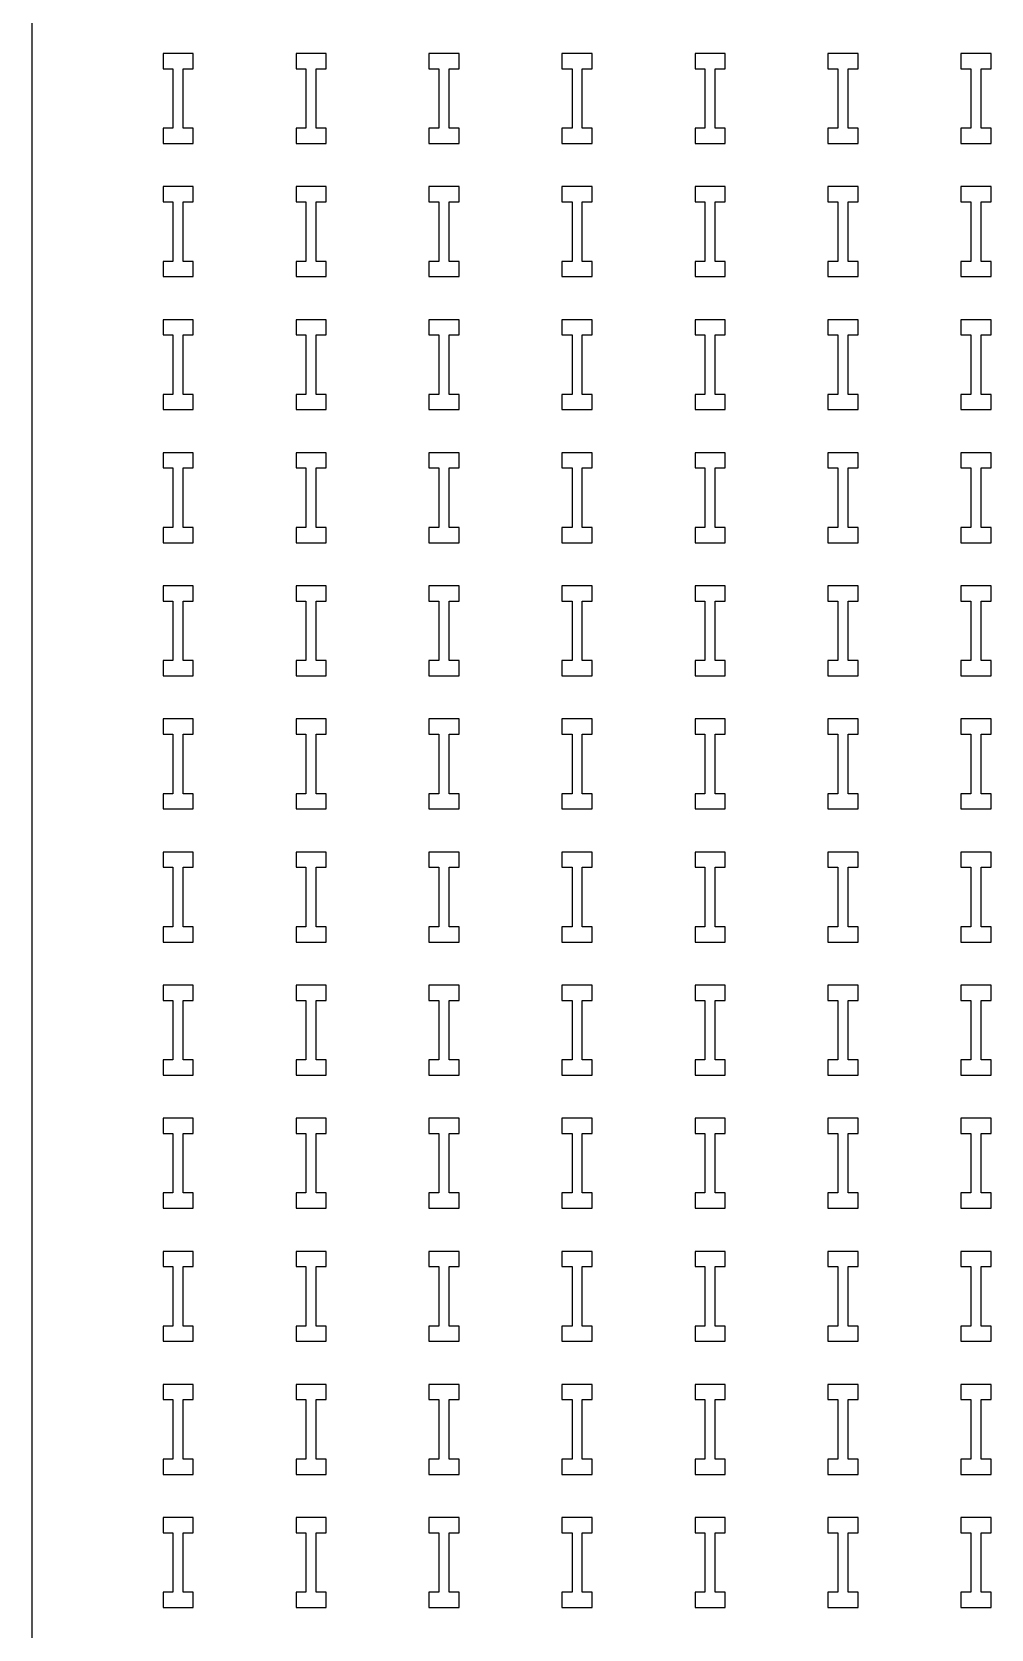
# Model space of a CAD drawing. Header units: inches. Extents: x 0 to 94.5, y 0 to 82.7.
# Drawn here: x 0 to 6.02, y 10.35 to 20.36 of the extents above; entities that cross this region are included whole.
import ezdxf

# ---------------------------------------------------------------- set-up
doc = ezdxf.new("R2010")
doc.units = ezdxf.units.IN
doc.layers.add('red', color=1, linetype='CONTINUOUS')

msp = doc.modelspace()

# ---------------------------------------------------------------- linework, layer by layer
for p, q in [((1.012, 20.228), (0.823, 20.228)), ((0.823, 20.228), (0.823, 20.133)), ((1.012, 20.133), (1.012, 20.228)), ((1.847, 20.228), (1.658, 20.228)), ((1.658, 20.228), (1.658, 20.133)), ((1.847, 20.133), (1.847, 20.228)), ((2.681, 20.228), (2.492, 20.228)), ((2.492, 20.228), (2.492, 20.133)), ((2.681, 20.133), (2.681, 20.228)), ((3.516, 20.228), (3.327, 20.228)), ((3.327, 20.228), (3.327, 20.133)), ((3.516, 20.133), (3.516, 20.228)), ((4.351, 20.228), (4.162, 20.228)), ((4.162, 20.228), (4.162, 20.133)), ((4.351, 20.133), (4.351, 20.228)), ((5.185, 20.228), (4.996, 20.228)), ((4.996, 20.228), (4.996, 20.133)), ((5.185, 20.133), (5.185, 20.228)), ((6.02, 20.228), (5.831, 20.228)), ((5.831, 20.228), (5.831, 20.133)), ((6.02, 20.133), (6.02, 20.228)), ((0.823, 20.133), (0.885, 20.133)), ((0.885, 20.133), (0.885, 19.76)), ((0.949, 20.133), (1.012, 20.133)), ((0.949, 19.76), (0.949, 20.133)), ((1.658, 20.133), (1.72, 20.133)), ((1.72, 20.133), (1.72, 19.76)), ((1.784, 20.133), (1.847, 20.133)), ((1.784, 19.76), (1.784, 20.133)), ((2.492, 20.133), (2.555, 20.133)), ((2.555, 20.133), (2.555, 19.76)), ((2.619, 20.133), (2.681, 20.133)), ((2.619, 19.76), (2.619, 20.133)), ((3.327, 20.133), (3.39, 20.133)), ((3.39, 20.133), (3.39, 19.76)), ((3.454, 20.133), (3.516, 20.133)), ((3.454, 19.76), (3.454, 20.133)), ((4.162, 20.133), (4.224, 20.133)), ((4.224, 20.133), (4.224, 19.76)), ((4.288, 20.133), (4.351, 20.133)), ((4.288, 19.76), (4.288, 20.133)), ((4.996, 20.133), (5.059, 20.133)), ((5.059, 20.133), (5.059, 19.76)), ((5.123, 20.133), (5.185, 20.133)), ((5.123, 19.76), (5.123, 20.133)), ((5.831, 20.133), (5.894, 20.133)), ((5.894, 20.133), (5.894, 19.76)), ((5.958, 20.133), (6.02, 20.133)), ((5.958, 19.76), (5.958, 20.133)), ((0.885, 19.76), (0.823, 19.76)), ((0.823, 19.76), (0.823, 19.664)), ((1.012, 19.76), (0.949, 19.76)), ((1.012, 19.664), (1.012, 19.76)), ((1.72, 19.76), (1.658, 19.76)), ((1.658, 19.76), (1.658, 19.664)), ((1.847, 19.76), (1.784, 19.76)), ((1.847, 19.664), (1.847, 19.76)), ((2.555, 19.76), (2.492, 19.76)), ((2.492, 19.76), (2.492, 19.664)), ((2.681, 19.76), (2.619, 19.76)), ((2.681, 19.664), (2.681, 19.76)), ((3.39, 19.76), (3.327, 19.76)), ((3.327, 19.76), (3.327, 19.664)), ((3.516, 19.76), (3.454, 19.76)), ((3.516, 19.664), (3.516, 19.76)), ((4.224, 19.76), (4.162, 19.76)), ((4.162, 19.76), (4.162, 19.664)), ((4.351, 19.76), (4.288, 19.76)), ((4.351, 19.664), (4.351, 19.76)), ((5.059, 19.76), (4.996, 19.76)), ((4.996, 19.76), (4.996, 19.664)), ((5.185, 19.76), (5.123, 19.76)), ((5.185, 19.664), (5.185, 19.76)), ((5.894, 19.76), (5.831, 19.76)), ((5.831, 19.76), (5.831, 19.664)), ((6.02, 19.76), (5.958, 19.76)), ((6.02, 19.664), (6.02, 19.76)), ((0.823, 19.664), (1.012, 19.664)), ((1.658, 19.664), (1.847, 19.664)), ((2.492, 19.664), (2.681, 19.664)), ((3.327, 19.664), (3.516, 19.664)), ((4.162, 19.664), (4.351, 19.664)), ((4.996, 19.664), (5.185, 19.664)), ((5.831, 19.664), (6.02, 19.664)), ((1.012, 19.394), (0.823, 19.394)), ((0.823, 19.394), (0.823, 19.298)), ((1.012, 19.298), (1.012, 19.394)), ((1.847, 19.394), (1.658, 19.394)), ((1.658, 19.394), (1.658, 19.298)), ((1.847, 19.298), (1.847, 19.394)), ((2.681, 19.394), (2.492, 19.394)), ((2.492, 19.394), (2.492, 19.298)), ((2.681, 19.298), (2.681, 19.394)), ((3.516, 19.394), (3.327, 19.394)), ((3.327, 19.394), (3.327, 19.298)), ((3.516, 19.298), (3.516, 19.394)), ((4.351, 19.394), (4.162, 19.394)), ((4.162, 19.394), (4.162, 19.298)), ((4.351, 19.298), (4.351, 19.394)), ((5.185, 19.394), (4.996, 19.394)), ((4.996, 19.394), (4.996, 19.298)), ((5.185, 19.298), (5.185, 19.394)), ((6.02, 19.394), (5.831, 19.394)), ((5.831, 19.394), (5.831, 19.298)), ((6.02, 19.298), (6.02, 19.394)), ((0.823, 19.298), (0.885, 19.298)), ((0.885, 19.298), (0.885, 18.925)), ((0.949, 19.298), (1.012, 19.298)), ((0.949, 18.925), (0.949, 19.298)), ((1.658, 19.298), (1.72, 19.298)), ((1.72, 19.298), (1.72, 18.925)), ((1.784, 19.298), (1.847, 19.298)), ((1.784, 18.925), (1.784, 19.298)), ((2.492, 19.298), (2.555, 19.298)), ((2.555, 19.298), (2.555, 18.925)), ((2.619, 19.298), (2.681, 19.298)), ((2.619, 18.925), (2.619, 19.298)), ((3.327, 19.298), (3.39, 19.298)), ((3.39, 19.298), (3.39, 18.925)), ((3.454, 19.298), (3.516, 19.298)), ((3.454, 18.925), (3.454, 19.298)), ((4.162, 19.298), (4.224, 19.298)), ((4.224, 19.298), (4.224, 18.925)), ((4.288, 19.298), (4.351, 19.298)), ((4.288, 18.925), (4.288, 19.298)), ((4.996, 19.298), (5.059, 19.298)), ((5.059, 19.298), (5.059, 18.925)), ((5.123, 19.298), (5.185, 19.298)), ((5.123, 18.925), (5.123, 19.298)), ((5.831, 19.298), (5.894, 19.298)), ((5.894, 19.298), (5.894, 18.925)), ((5.958, 19.298), (6.02, 19.298)), ((5.958, 18.925), (5.958, 19.298)), ((0.885, 18.925), (0.823, 18.925)), ((0.823, 18.925), (0.823, 18.83)), ((1.012, 18.925), (0.949, 18.925)), ((1.012, 18.83), (1.012, 18.925)), ((1.72, 18.925), (1.658, 18.925)), ((1.658, 18.925), (1.658, 18.83)), ((1.847, 18.925), (1.784, 18.925)), ((1.847, 18.83), (1.847, 18.925)), ((2.555, 18.925), (2.492, 18.925)), ((2.492, 18.925), (2.492, 18.83)), ((2.681, 18.925), (2.619, 18.925)), ((2.681, 18.83), (2.681, 18.925)), ((3.39, 18.925), (3.327, 18.925)), ((3.327, 18.925), (3.327, 18.83)), ((3.516, 18.925), (3.454, 18.925)), ((3.516, 18.83), (3.516, 18.925)), ((4.224, 18.925), (4.162, 18.925)), ((4.162, 18.925), (4.162, 18.83)), ((4.351, 18.925), (4.288, 18.925)), ((4.351, 18.83), (4.351, 18.925)), ((5.059, 18.925), (4.996, 18.925)), ((4.996, 18.925), (4.996, 18.83)), ((5.185, 18.925), (5.123, 18.925)), ((5.185, 18.83), (5.185, 18.925)), ((5.894, 18.925), (5.831, 18.925)), ((5.831, 18.925), (5.831, 18.83)), ((6.02, 18.925), (5.958, 18.925)), ((6.02, 18.83), (6.02, 18.925)), ((0.823, 18.83), (1.012, 18.83)), ((1.658, 18.83), (1.847, 18.83)), ((2.492, 18.83), (2.681, 18.83)), ((3.327, 18.83), (3.516, 18.83)), ((4.162, 18.83), (4.351, 18.83)), ((4.996, 18.83), (5.185, 18.83)), ((5.831, 18.83), (6.02, 18.83)), ((1.012, 18.559), (0.823, 18.559)), ((0.823, 18.559), (0.823, 18.464)), ((1.012, 18.464), (1.012, 18.559)), ((1.847, 18.559), (1.658, 18.559)), ((1.658, 18.559), (1.658, 18.464)), ((1.847, 18.464), (1.847, 18.559)), ((2.681, 18.559), (2.492, 18.559)), ((2.492, 18.559), (2.492, 18.464)), ((2.681, 18.464), (2.681, 18.559)), ((3.516, 18.559), (3.327, 18.559)), ((3.327, 18.559), (3.327, 18.464)), ((3.516, 18.464), (3.516, 18.559)), ((4.351, 18.559), (4.162, 18.559)), ((4.162, 18.559), (4.162, 18.464)), ((4.351, 18.464), (4.351, 18.559)), ((5.185, 18.559), (4.996, 18.559)), ((4.996, 18.559), (4.996, 18.464)), ((5.185, 18.464), (5.185, 18.559)), ((6.02, 18.559), (5.831, 18.559)), ((5.831, 18.559), (5.831, 18.464)), ((6.02, 18.464), (6.02, 18.559)), ((0.823, 18.464), (0.885, 18.464)), ((0.885, 18.464), (0.885, 18.09)), ((0.949, 18.464), (1.012, 18.464)), ((0.949, 18.09), (0.949, 18.464)), ((1.658, 18.464), (1.72, 18.464)), ((1.72, 18.464), (1.72, 18.09)), ((1.784, 18.464), (1.847, 18.464)), ((1.784, 18.09), (1.784, 18.464)), ((2.492, 18.464), (2.555, 18.464)), ((2.555, 18.464), (2.555, 18.09)), ((2.619, 18.464), (2.681, 18.464)), ((2.619, 18.09), (2.619, 18.464)), ((3.327, 18.464), (3.39, 18.464)), ((3.39, 18.464), (3.39, 18.09)), ((3.454, 18.464), (3.516, 18.464)), ((3.454, 18.09), (3.454, 18.464)), ((4.162, 18.464), (4.224, 18.464)), ((4.224, 18.464), (4.224, 18.09)), ((4.288, 18.464), (4.351, 18.464)), ((4.288, 18.09), (4.288, 18.464)), ((4.996, 18.464), (5.059, 18.464)), ((5.059, 18.464), (5.059, 18.09)), ((5.123, 18.464), (5.185, 18.464)), ((5.123, 18.09), (5.123, 18.464)), ((5.831, 18.464), (5.894, 18.464)), ((5.894, 18.464), (5.894, 18.09)), ((5.958, 18.464), (6.02, 18.464)), ((5.958, 18.09), (5.958, 18.464)), ((0.885, 18.09), (0.823, 18.09)), ((0.823, 18.09), (0.823, 17.995)), ((1.012, 18.09), (0.949, 18.09)), ((1.012, 17.995), (1.012, 18.09)), ((1.72, 18.09), (1.658, 18.09)), ((1.658, 18.09), (1.658, 17.995)), ((1.847, 18.09), (1.784, 18.09)), ((1.847, 17.995), (1.847, 18.09)), ((2.555, 18.09), (2.492, 18.09)), ((2.492, 18.09), (2.492, 17.995)), ((2.681, 18.09), (2.619, 18.09)), ((2.681, 17.995), (2.681, 18.09)), ((3.39, 18.09), (3.327, 18.09)), ((3.327, 18.09), (3.327, 17.995)), ((3.516, 18.09), (3.454, 18.09)), ((3.516, 17.995), (3.516, 18.09)), ((4.224, 18.09), (4.162, 18.09)), ((4.162, 18.09), (4.162, 17.995)), ((4.351, 18.09), (4.288, 18.09)), ((4.351, 17.995), (4.351, 18.09)), ((5.059, 18.09), (4.996, 18.09)), ((4.996, 18.09), (4.996, 17.995)), ((5.185, 18.09), (5.123, 18.09)), ((5.185, 17.995), (5.185, 18.09)), ((5.894, 18.09), (5.831, 18.09)), ((5.831, 18.09), (5.831, 17.995)), ((6.02, 18.09), (5.958, 18.09)), ((6.02, 17.995), (6.02, 18.09)), ((0.823, 17.995), (1.012, 17.995)), ((1.658, 17.995), (1.847, 17.995)), ((2.492, 17.995), (2.681, 17.995)), ((3.327, 17.995), (3.516, 17.995)), ((4.162, 17.995), (4.351, 17.995)), ((4.996, 17.995), (5.185, 17.995)), ((5.831, 17.995), (6.02, 17.995)), ((1.012, 17.724), (0.823, 17.724)), ((0.823, 17.724), (0.823, 17.629)), ((1.012, 17.629), (1.012, 17.724)), ((1.847, 17.724), (1.658, 17.724)), ((1.658, 17.724), (1.658, 17.629)), ((1.847, 17.629), (1.847, 17.724)), ((2.681, 17.724), (2.492, 17.724)), ((2.492, 17.724), (2.492, 17.629)), ((2.681, 17.629), (2.681, 17.724)), ((3.516, 17.724), (3.327, 17.724)), ((3.327, 17.724), (3.327, 17.629)), ((3.516, 17.629), (3.516, 17.724)), ((4.351, 17.724), (4.162, 17.724)), ((4.162, 17.724), (4.162, 17.629)), ((4.351, 17.629), (4.351, 17.724)), ((5.185, 17.724), (4.996, 17.724)), ((4.996, 17.724), (4.996, 17.629)), ((5.185, 17.629), (5.185, 17.724)), ((6.02, 17.724), (5.831, 17.724)), ((5.831, 17.724), (5.831, 17.629)), ((6.02, 17.629), (6.02, 17.724)), ((0.823, 17.629), (0.885, 17.629)), ((0.885, 17.629), (0.885, 17.255)), ((0.949, 17.629), (1.012, 17.629)), ((0.949, 17.255), (0.949, 17.629)), ((1.658, 17.629), (1.72, 17.629)), ((1.72, 17.629), (1.72, 17.255)), ((1.784, 17.629), (1.847, 17.629)), ((1.784, 17.255), (1.784, 17.629)), ((2.492, 17.629), (2.555, 17.629)), ((2.555, 17.629), (2.555, 17.255)), ((2.619, 17.629), (2.681, 17.629)), ((2.619, 17.255), (2.619, 17.629)), ((3.327, 17.629), (3.39, 17.629)), ((3.39, 17.629), (3.39, 17.255)), ((3.454, 17.629), (3.516, 17.629)), ((3.454, 17.255), (3.454, 17.629)), ((4.162, 17.629), (4.224, 17.629)), ((4.224, 17.629), (4.224, 17.255)), ((4.288, 17.629), (4.351, 17.629)), ((4.288, 17.255), (4.288, 17.629)), ((4.996, 17.629), (5.059, 17.629)), ((5.059, 17.629), (5.059, 17.255)), ((5.123, 17.629), (5.185, 17.629)), ((5.123, 17.255), (5.123, 17.629)), ((5.831, 17.629), (5.894, 17.629)), ((5.894, 17.629), (5.894, 17.255)), ((5.958, 17.629), (6.02, 17.629)), ((5.958, 17.255), (5.958, 17.629)), ((0.885, 17.255), (0.823, 17.255)), ((0.823, 17.255), (0.823, 17.16)), ((1.012, 17.255), (0.949, 17.255)), ((1.012, 17.16), (1.012, 17.255)), ((1.72, 17.255), (1.658, 17.255)), ((1.658, 17.255), (1.658, 17.16)), ((1.847, 17.255), (1.784, 17.255)), ((1.847, 17.16), (1.847, 17.255)), ((2.555, 17.255), (2.492, 17.255)), ((2.492, 17.255), (2.492, 17.16)), ((2.681, 17.255), (2.619, 17.255)), ((2.681, 17.16), (2.681, 17.255)), ((3.39, 17.255), (3.327, 17.255)), ((3.327, 17.255), (3.327, 17.16)), ((3.516, 17.255), (3.454, 17.255)), ((3.516, 17.16), (3.516, 17.255)), ((4.224, 17.255), (4.162, 17.255)), ((4.162, 17.255), (4.162, 17.16)), ((4.351, 17.255), (4.288, 17.255)), ((4.351, 17.16), (4.351, 17.255)), ((5.059, 17.255), (4.996, 17.255)), ((4.996, 17.255), (4.996, 17.16)), ((5.185, 17.255), (5.123, 17.255)), ((5.185, 17.16), (5.185, 17.255)), ((5.894, 17.255), (5.831, 17.255)), ((5.831, 17.255), (5.831, 17.16)), ((6.02, 17.255), (5.958, 17.255)), ((6.02, 17.16), (6.02, 17.255)), ((0.823, 17.16), (1.012, 17.16)), ((1.658, 17.16), (1.847, 17.16)), ((2.492, 17.16), (2.681, 17.16)), ((3.327, 17.16), (3.516, 17.16)), ((4.162, 17.16), (4.351, 17.16)), ((4.996, 17.16), (5.185, 17.16)), ((5.831, 17.16), (6.02, 17.16)), ((1.012, 16.89), (0.823, 16.89)), ((0.823, 16.89), (0.823, 16.794)), ((1.012, 16.794), (1.012, 16.89)), ((1.847, 16.89), (1.658, 16.89)), ((1.658, 16.89), (1.658, 16.794)), ((1.847, 16.794), (1.847, 16.89)), ((2.681, 16.89), (2.492, 16.89)), ((2.492, 16.89), (2.492, 16.794)), ((2.681, 16.794), (2.681, 16.89)), ((3.516, 16.89), (3.327, 16.89)), ((3.327, 16.89), (3.327, 16.794)), ((3.516, 16.794), (3.516, 16.89)), ((4.351, 16.89), (4.162, 16.89)), ((4.162, 16.89), (4.162, 16.794)), ((4.351, 16.794), (4.351, 16.89)), ((5.185, 16.89), (4.996, 16.89)), ((4.996, 16.89), (4.996, 16.794)), ((5.185, 16.794), (5.185, 16.89)), ((6.02, 16.89), (5.831, 16.89)), ((5.831, 16.89), (5.831, 16.794)), ((6.02, 16.794), (6.02, 16.89)), ((0.823, 16.794), (0.885, 16.794)), ((0.885, 16.794), (0.885, 16.421)), ((0.949, 16.794), (1.012, 16.794)), ((0.949, 16.421), (0.949, 16.794)), ((1.658, 16.794), (1.72, 16.794)), ((1.72, 16.794), (1.72, 16.421)), ((1.784, 16.794), (1.847, 16.794)), ((1.784, 16.421), (1.784, 16.794)), ((2.492, 16.794), (2.555, 16.794)), ((2.555, 16.794), (2.555, 16.421)), ((2.619, 16.794), (2.681, 16.794)), ((2.619, 16.421), (2.619, 16.794)), ((3.327, 16.794), (3.39, 16.794)), ((3.39, 16.794), (3.39, 16.421)), ((3.454, 16.794), (3.516, 16.794)), ((3.454, 16.421), (3.454, 16.794)), ((4.162, 16.794), (4.224, 16.794)), ((4.224, 16.794), (4.224, 16.421)), ((4.288, 16.794), (4.351, 16.794)), ((4.288, 16.421), (4.288, 16.794)), ((4.996, 16.794), (5.059, 16.794)), ((5.059, 16.794), (5.059, 16.421)), ((5.123, 16.794), (5.185, 16.794)), ((5.123, 16.421), (5.123, 16.794)), ((5.831, 16.794), (5.894, 16.794)), ((5.894, 16.794), (5.894, 16.421)), ((5.958, 16.794), (6.02, 16.794)), ((5.958, 16.421), (5.958, 16.794)), ((0.885, 16.421), (0.823, 16.421)), ((0.823, 16.421), (0.823, 16.326)), ((1.012, 16.421), (0.949, 16.421)), ((1.012, 16.326), (1.012, 16.421)), ((1.72, 16.421), (1.658, 16.421)), ((1.658, 16.421), (1.658, 16.326)), ((1.847, 16.421), (1.784, 16.421)), ((1.847, 16.326), (1.847, 16.421)), ((2.555, 16.421), (2.492, 16.421)), ((2.492, 16.421), (2.492, 16.326)), ((2.681, 16.421), (2.619, 16.421)), ((2.681, 16.326), (2.681, 16.421)), ((3.39, 16.421), (3.327, 16.421)), ((3.327, 16.421), (3.327, 16.326)), ((3.516, 16.421), (3.454, 16.421)), ((3.516, 16.326), (3.516, 16.421)), ((4.224, 16.421), (4.162, 16.421)), ((4.162, 16.421), (4.162, 16.326)), ((4.351, 16.421), (4.288, 16.421)), ((4.351, 16.326), (4.351, 16.421)), ((5.059, 16.421), (4.996, 16.421)), ((4.996, 16.421), (4.996, 16.326)), ((5.185, 16.421), (5.123, 16.421)), ((5.185, 16.326), (5.185, 16.421)), ((5.894, 16.421), (5.831, 16.421)), ((5.831, 16.421), (5.831, 16.326)), ((6.02, 16.421), (5.958, 16.421)), ((6.02, 16.326), (6.02, 16.421)), ((0.823, 16.326), (1.012, 16.326)), ((1.658, 16.326), (1.847, 16.326)), ((2.492, 16.326), (2.681, 16.326)), ((3.327, 16.326), (3.516, 16.326)), ((4.162, 16.326), (4.351, 16.326)), ((4.996, 16.326), (5.185, 16.326)), ((5.831, 16.326), (6.02, 16.326)), ((1.012, 16.055), (0.823, 16.055)), ((0.823, 16.055), (0.823, 15.96)), ((1.012, 15.96), (1.012, 16.055)), ((1.847, 16.055), (1.658, 16.055)), ((1.658, 16.055), (1.658, 15.96)), ((1.847, 15.96), (1.847, 16.055)), ((2.681, 16.055), (2.492, 16.055)), ((2.492, 16.055), (2.492, 15.96)), ((2.681, 15.96), (2.681, 16.055)), ((3.516, 16.055), (3.327, 16.055)), ((3.327, 16.055), (3.327, 15.96)), ((3.516, 15.96), (3.516, 16.055)), ((4.351, 16.055), (4.162, 16.055)), ((4.162, 16.055), (4.162, 15.96)), ((4.351, 15.96), (4.351, 16.055)), ((5.185, 16.055), (4.996, 16.055)), ((4.996, 16.055), (4.996, 15.96)), ((5.185, 15.96), (5.185, 16.055)), ((6.02, 16.055), (5.831, 16.055)), ((5.831, 16.055), (5.831, 15.96)), ((6.02, 15.96), (6.02, 16.055)), ((0.823, 15.96), (0.885, 15.96)), ((0.885, 15.96), (0.885, 15.586)), ((0.949, 15.96), (1.012, 15.96)), ((0.949, 15.586), (0.949, 15.96)), ((1.658, 15.96), (1.72, 15.96)), ((1.72, 15.96), (1.72, 15.586)), ((1.784, 15.96), (1.847, 15.96)), ((1.784, 15.586), (1.784, 15.96)), ((2.492, 15.96), (2.555, 15.96)), ((2.555, 15.96), (2.555, 15.586)), ((2.619, 15.96), (2.681, 15.96)), ((2.619, 15.586), (2.619, 15.96)), ((3.327, 15.96), (3.39, 15.96)), ((3.39, 15.96), (3.39, 15.586)), ((3.454, 15.96), (3.516, 15.96)), ((3.454, 15.586), (3.454, 15.96)), ((4.162, 15.96), (4.224, 15.96)), ((4.224, 15.96), (4.224, 15.586)), ((4.288, 15.96), (4.351, 15.96)), ((4.288, 15.586), (4.288, 15.96)), ((4.996, 15.96), (5.059, 15.96)), ((5.059, 15.96), (5.059, 15.586)), ((5.123, 15.96), (5.185, 15.96)), ((5.123, 15.586), (5.123, 15.96)), ((5.831, 15.96), (5.894, 15.96)), ((5.894, 15.96), (5.894, 15.586)), ((5.958, 15.96), (6.02, 15.96)), ((5.958, 15.586), (5.958, 15.96)), ((0.885, 15.586), (0.823, 15.586)), ((0.823, 15.586), (0.823, 15.491)), ((1.012, 15.586), (0.949, 15.586)), ((1.012, 15.491), (1.012, 15.586)), ((1.72, 15.586), (1.658, 15.586)), ((1.658, 15.586), (1.658, 15.491)), ((1.847, 15.586), (1.784, 15.586)), ((1.847, 15.491), (1.847, 15.586)), ((2.555, 15.586), (2.492, 15.586)), ((2.492, 15.586), (2.492, 15.491)), ((2.681, 15.586), (2.619, 15.586)), ((2.681, 15.491), (2.681, 15.586)), ((3.39, 15.586), (3.327, 15.586)), ((3.327, 15.586), (3.327, 15.491)), ((3.516, 15.586), (3.454, 15.586)), ((3.516, 15.491), (3.516, 15.586)), ((4.224, 15.586), (4.162, 15.586)), ((4.162, 15.586), (4.162, 15.491)), ((4.351, 15.586), (4.288, 15.586)), ((4.351, 15.491), (4.351, 15.586)), ((5.059, 15.586), (4.996, 15.586)), ((4.996, 15.586), (4.996, 15.491)), ((5.185, 15.586), (5.123, 15.586)), ((5.185, 15.491), (5.185, 15.586)), ((5.894, 15.586), (5.831, 15.586)), ((5.831, 15.586), (5.831, 15.491)), ((6.02, 15.586), (5.958, 15.586)), ((6.02, 15.491), (6.02, 15.586)), ((0.823, 15.491), (1.012, 15.491)), ((1.658, 15.491), (1.847, 15.491)), ((2.492, 15.491), (2.681, 15.491)), ((3.327, 15.491), (3.516, 15.491)), ((4.162, 15.491), (4.351, 15.491)), ((4.996, 15.491), (5.185, 15.491)), ((5.831, 15.491), (6.02, 15.491)), ((1.012, 15.22), (0.823, 15.22)), ((0.823, 15.22), (0.823, 15.125)), ((1.012, 15.125), (1.012, 15.22)), ((1.847, 15.22), (1.658, 15.22)), ((1.658, 15.22), (1.658, 15.125)), ((1.847, 15.125), (1.847, 15.22)), ((2.681, 15.22), (2.492, 15.22)), ((2.492, 15.22), (2.492, 15.125)), ((2.681, 15.125), (2.681, 15.22)), ((3.516, 15.22), (3.327, 15.22)), ((3.327, 15.22), (3.327, 15.125)), ((3.516, 15.125), (3.516, 15.22)), ((4.351, 15.22), (4.162, 15.22)), ((4.162, 15.22), (4.162, 15.125)), ((4.351, 15.125), (4.351, 15.22)), ((5.185, 15.22), (4.996, 15.22)), ((4.996, 15.22), (4.996, 15.125)), ((5.185, 15.125), (5.185, 15.22)), ((6.02, 15.22), (5.831, 15.22)), ((5.831, 15.22), (5.831, 15.125)), ((6.02, 15.125), (6.02, 15.22)), ((0.823, 15.125), (0.885, 15.125)), ((0.885, 15.125), (0.885, 14.751)), ((0.949, 15.125), (1.012, 15.125)), ((0.949, 14.751), (0.949, 15.125)), ((1.658, 15.125), (1.72, 15.125)), ((1.72, 15.125), (1.72, 14.751)), ((1.784, 15.125), (1.847, 15.125)), ((1.784, 14.751), (1.784, 15.125)), ((2.492, 15.125), (2.555, 15.125)), ((2.555, 15.125), (2.555, 14.751)), ((2.619, 15.125), (2.681, 15.125)), ((2.619, 14.751), (2.619, 15.125)), ((3.327, 15.125), (3.39, 15.125)), ((3.39, 15.125), (3.39, 14.751)), ((3.454, 15.125), (3.516, 15.125)), ((3.454, 14.751), (3.454, 15.125)), ((4.162, 15.125), (4.224, 15.125)), ((4.224, 15.125), (4.224, 14.751)), ((4.288, 15.125), (4.351, 15.125)), ((4.288, 14.751), (4.288, 15.125)), ((4.996, 15.125), (5.059, 15.125)), ((5.059, 15.125), (5.059, 14.751)), ((5.123, 15.125), (5.185, 15.125)), ((5.123, 14.751), (5.123, 15.125)), ((5.831, 15.125), (5.894, 15.125)), ((5.894, 15.125), (5.894, 14.751)), ((5.958, 15.125), (6.02, 15.125)), ((5.958, 14.751), (5.958, 15.125)), ((0.885, 14.751), (0.823, 14.751)), ((0.823, 14.751), (0.823, 14.656)), ((1.012, 14.751), (0.949, 14.751)), ((1.012, 14.656), (1.012, 14.751)), ((1.72, 14.751), (1.658, 14.751)), ((1.658, 14.751), (1.658, 14.656)), ((1.847, 14.751), (1.784, 14.751)), ((1.847, 14.656), (1.847, 14.751)), ((2.555, 14.751), (2.492, 14.751)), ((2.492, 14.751), (2.492, 14.656)), ((2.681, 14.751), (2.619, 14.751)), ((2.681, 14.656), (2.681, 14.751)), ((3.39, 14.751), (3.327, 14.751)), ((3.327, 14.751), (3.327, 14.656)), ((3.516, 14.751), (3.454, 14.751)), ((3.516, 14.656), (3.516, 14.751)), ((4.224, 14.751), (4.162, 14.751)), ((4.162, 14.751), (4.162, 14.656)), ((4.351, 14.751), (4.288, 14.751)), ((4.351, 14.656), (4.351, 14.751)), ((5.059, 14.751), (4.996, 14.751)), ((4.996, 14.751), (4.996, 14.656)), ((5.185, 14.751), (5.123, 14.751)), ((5.185, 14.656), (5.185, 14.751)), ((5.894, 14.751), (5.831, 14.751)), ((5.831, 14.751), (5.831, 14.656)), ((6.02, 14.751), (5.958, 14.751)), ((6.02, 14.656), (6.02, 14.751)), ((0.823, 14.656), (1.012, 14.656)), ((1.658, 14.656), (1.847, 14.656)), ((2.492, 14.656), (2.681, 14.656)), ((3.327, 14.656), (3.516, 14.656)), ((4.162, 14.656), (4.351, 14.656)), ((4.996, 14.656), (5.185, 14.656)), ((5.831, 14.656), (6.02, 14.656)), ((1.012, 14.385), (0.823, 14.385)), ((0.823, 14.385), (0.823, 14.29)), ((1.012, 14.29), (1.012, 14.385)), ((1.847, 14.385), (1.658, 14.385)), ((1.658, 14.385), (1.658, 14.29)), ((1.847, 14.29), (1.847, 14.385)), ((2.681, 14.385), (2.492, 14.385)), ((2.492, 14.385), (2.492, 14.29)), ((2.681, 14.29), (2.681, 14.385)), ((3.516, 14.385), (3.327, 14.385)), ((3.327, 14.385), (3.327, 14.29)), ((3.516, 14.29), (3.516, 14.385)), ((4.351, 14.385), (4.162, 14.385)), ((4.162, 14.385), (4.162, 14.29)), ((4.351, 14.29), (4.351, 14.385)), ((5.185, 14.385), (4.996, 14.385)), ((4.996, 14.385), (4.996, 14.29)), ((5.185, 14.29), (5.185, 14.385)), ((6.02, 14.385), (5.831, 14.385)), ((5.831, 14.385), (5.831, 14.29)), ((6.02, 14.29), (6.02, 14.385)), ((0.823, 14.29), (0.885, 14.29)), ((0.885, 14.29), (0.885, 13.917)), ((0.949, 14.29), (1.012, 14.29)), ((0.949, 13.917), (0.949, 14.29)), ((1.658, 14.29), (1.72, 14.29)), ((1.72, 14.29), (1.72, 13.917)), ((1.784, 14.29), (1.847, 14.29)), ((1.784, 13.917), (1.784, 14.29)), ((2.492, 14.29), (2.555, 14.29)), ((2.555, 14.29), (2.555, 13.917)), ((2.619, 14.29), (2.681, 14.29)), ((2.619, 13.917), (2.619, 14.29)), ((3.327, 14.29), (3.39, 14.29)), ((3.39, 14.29), (3.39, 13.917)), ((3.454, 14.29), (3.516, 14.29)), ((3.454, 13.917), (3.454, 14.29)), ((4.162, 14.29), (4.224, 14.29)), ((4.224, 14.29), (4.224, 13.917)), ((4.288, 14.29), (4.351, 14.29)), ((4.288, 13.917), (4.288, 14.29)), ((4.996, 14.29), (5.059, 14.29)), ((5.059, 14.29), (5.059, 13.917)), ((5.123, 14.29), (5.185, 14.29)), ((5.123, 13.917), (5.123, 14.29)), ((5.831, 14.29), (5.894, 14.29)), ((5.894, 14.29), (5.894, 13.917)), ((5.958, 14.29), (6.02, 14.29)), ((5.958, 13.917), (5.958, 14.29)), ((0.885, 13.917), (0.823, 13.917)), ((0.823, 13.917), (0.823, 13.821)), ((1.012, 13.917), (0.949, 13.917)), ((1.012, 13.821), (1.012, 13.917)), ((1.72, 13.917), (1.658, 13.917)), ((1.658, 13.917), (1.658, 13.821)), ((1.847, 13.917), (1.784, 13.917)), ((1.847, 13.821), (1.847, 13.917)), ((2.555, 13.917), (2.492, 13.917)), ((2.492, 13.917), (2.492, 13.821)), ((2.681, 13.917), (2.619, 13.917)), ((2.681, 13.821), (2.681, 13.917)), ((3.39, 13.917), (3.327, 13.917)), ((3.327, 13.917), (3.327, 13.821)), ((3.516, 13.917), (3.454, 13.917)), ((3.516, 13.821), (3.516, 13.917)), ((4.224, 13.917), (4.162, 13.917)), ((4.162, 13.917), (4.162, 13.821)), ((4.351, 13.917), (4.288, 13.917)), ((4.351, 13.821), (4.351, 13.917)), ((5.059, 13.917), (4.996, 13.917)), ((4.996, 13.917), (4.996, 13.821)), ((5.185, 13.917), (5.123, 13.917)), ((5.185, 13.821), (5.185, 13.917)), ((5.894, 13.917), (5.831, 13.917)), ((5.831, 13.917), (5.831, 13.821)), ((6.02, 13.917), (5.958, 13.917)), ((6.02, 13.821), (6.02, 13.917)), ((0.823, 13.821), (1.012, 13.821)), ((1.658, 13.821), (1.847, 13.821)), ((2.492, 13.821), (2.681, 13.821)), ((3.327, 13.821), (3.516, 13.821)), ((4.162, 13.821), (4.351, 13.821)), ((4.996, 13.821), (5.185, 13.821)), ((5.831, 13.821), (6.02, 13.821)), ((1.012, 13.551), (0.823, 13.551)), ((0.823, 13.551), (0.823, 13.455)), ((1.012, 13.455), (1.012, 13.551)), ((1.847, 13.551), (1.658, 13.551)), ((1.658, 13.551), (1.658, 13.455)), ((1.847, 13.455), (1.847, 13.551)), ((2.681, 13.551), (2.492, 13.551)), ((2.492, 13.551), (2.492, 13.455)), ((2.681, 13.455), (2.681, 13.551)), ((3.516, 13.551), (3.327, 13.551)), ((3.327, 13.551), (3.327, 13.455)), ((3.516, 13.455), (3.516, 13.551)), ((4.351, 13.551), (4.162, 13.551)), ((4.162, 13.551), (4.162, 13.455)), ((4.351, 13.455), (4.351, 13.551)), ((5.185, 13.551), (4.996, 13.551)), ((4.996, 13.551), (4.996, 13.455)), ((5.185, 13.455), (5.185, 13.551)), ((6.02, 13.551), (5.831, 13.551)), ((5.831, 13.551), (5.831, 13.455)), ((6.02, 13.455), (6.02, 13.551)), ((0.823, 13.455), (0.885, 13.455)), ((0.885, 13.455), (0.885, 13.082)), ((0.949, 13.455), (1.012, 13.455)), ((0.949, 13.082), (0.949, 13.455)), ((1.658, 13.455), (1.72, 13.455)), ((1.72, 13.455), (1.72, 13.082)), ((1.784, 13.455), (1.847, 13.455)), ((1.784, 13.082), (1.784, 13.455)), ((2.492, 13.455), (2.555, 13.455)), ((2.555, 13.455), (2.555, 13.082)), ((2.619, 13.455), (2.681, 13.455)), ((2.619, 13.082), (2.619, 13.455)), ((3.327, 13.455), (3.39, 13.455)), ((3.39, 13.455), (3.39, 13.082)), ((3.454, 13.455), (3.516, 13.455)), ((3.454, 13.082), (3.454, 13.455)), ((4.162, 13.455), (4.224, 13.455)), ((4.224, 13.455), (4.224, 13.082)), ((4.288, 13.455), (4.351, 13.455)), ((4.288, 13.082), (4.288, 13.455)), ((4.996, 13.455), (5.059, 13.455)), ((5.059, 13.455), (5.059, 13.082)), ((5.123, 13.455), (5.185, 13.455)), ((5.123, 13.082), (5.123, 13.455)), ((5.831, 13.455), (5.894, 13.455)), ((5.894, 13.455), (5.894, 13.082)), ((5.958, 13.455), (6.02, 13.455)), ((5.958, 13.082), (5.958, 13.455)), ((0.885, 13.082), (0.823, 13.082)), ((0.823, 13.082), (0.823, 12.987)), ((1.012, 13.082), (0.949, 13.082)), ((1.012, 12.987), (1.012, 13.082)), ((1.72, 13.082), (1.658, 13.082)), ((1.658, 13.082), (1.658, 12.987)), ((1.847, 13.082), (1.784, 13.082)), ((1.847, 12.987), (1.847, 13.082)), ((2.555, 13.082), (2.492, 13.082)), ((2.492, 13.082), (2.492, 12.987)), ((2.681, 13.082), (2.619, 13.082)), ((2.681, 12.987), (2.681, 13.082)), ((3.39, 13.082), (3.327, 13.082)), ((3.327, 13.082), (3.327, 12.987)), ((3.516, 13.082), (3.454, 13.082)), ((3.516, 12.987), (3.516, 13.082)), ((4.224, 13.082), (4.162, 13.082)), ((4.162, 13.082), (4.162, 12.987)), ((4.351, 13.082), (4.288, 13.082)), ((4.351, 12.987), (4.351, 13.082)), ((5.059, 13.082), (4.996, 13.082)), ((4.996, 13.082), (4.996, 12.987)), ((5.185, 13.082), (5.123, 13.082)), ((5.185, 12.987), (5.185, 13.082)), ((5.894, 13.082), (5.831, 13.082)), ((5.831, 13.082), (5.831, 12.987)), ((6.02, 13.082), (5.958, 13.082)), ((6.02, 12.987), (6.02, 13.082)), ((0.823, 12.987), (1.012, 12.987)), ((1.658, 12.987), (1.847, 12.987)), ((2.492, 12.987), (2.681, 12.987)), ((3.327, 12.987), (3.516, 12.987)), ((4.162, 12.987), (4.351, 12.987)), ((4.996, 12.987), (5.185, 12.987)), ((5.831, 12.987), (6.02, 12.987)), ((1.012, 12.716), (0.823, 12.716)), ((0.823, 12.716), (0.823, 12.621)), ((1.012, 12.621), (1.012, 12.716)), ((1.847, 12.716), (1.658, 12.716)), ((1.658, 12.716), (1.658, 12.621)), ((1.847, 12.621), (1.847, 12.716)), ((2.681, 12.716), (2.492, 12.716)), ((2.492, 12.716), (2.492, 12.621)), ((2.681, 12.621), (2.681, 12.716)), ((3.516, 12.716), (3.327, 12.716)), ((3.327, 12.716), (3.327, 12.621)), ((3.516, 12.621), (3.516, 12.716)), ((4.351, 12.716), (4.162, 12.716)), ((4.162, 12.716), (4.162, 12.621)), ((4.351, 12.621), (4.351, 12.716)), ((5.185, 12.716), (4.996, 12.716)), ((4.996, 12.716), (4.996, 12.621)), ((5.185, 12.621), (5.185, 12.716)), ((6.02, 12.716), (5.831, 12.716)), ((5.831, 12.716), (5.831, 12.621)), ((6.02, 12.621), (6.02, 12.716)), ((0.823, 12.621), (0.885, 12.621)), ((0.885, 12.621), (0.885, 12.247)), ((0.949, 12.621), (1.012, 12.621)), ((0.949, 12.247), (0.949, 12.621)), ((1.658, 12.621), (1.72, 12.621)), ((1.72, 12.621), (1.72, 12.247)), ((1.784, 12.621), (1.847, 12.621)), ((1.784, 12.247), (1.784, 12.621)), ((2.492, 12.621), (2.555, 12.621)), ((2.555, 12.621), (2.555, 12.247)), ((2.619, 12.621), (2.681, 12.621)), ((2.619, 12.247), (2.619, 12.621)), ((3.327, 12.621), (3.39, 12.621)), ((3.39, 12.621), (3.39, 12.247)), ((3.454, 12.621), (3.516, 12.621)), ((3.454, 12.247), (3.454, 12.621)), ((4.162, 12.621), (4.224, 12.621)), ((4.224, 12.621), (4.224, 12.247)), ((4.288, 12.621), (4.351, 12.621)), ((4.288, 12.247), (4.288, 12.621)), ((4.996, 12.621), (5.059, 12.621)), ((5.059, 12.621), (5.059, 12.247)), ((5.123, 12.621), (5.185, 12.621)), ((5.123, 12.247), (5.123, 12.621)), ((5.831, 12.621), (5.894, 12.621)), ((5.894, 12.621), (5.894, 12.247)), ((5.958, 12.621), (6.02, 12.621)), ((5.958, 12.247), (5.958, 12.621)), ((0.885, 12.247), (0.823, 12.247)), ((0.823, 12.247), (0.823, 12.152)), ((1.012, 12.247), (0.949, 12.247)), ((1.012, 12.152), (1.012, 12.247)), ((1.72, 12.247), (1.658, 12.247)), ((1.658, 12.247), (1.658, 12.152)), ((1.847, 12.247), (1.784, 12.247)), ((1.847, 12.152), (1.847, 12.247)), ((2.555, 12.247), (2.492, 12.247)), ((2.492, 12.247), (2.492, 12.152)), ((2.681, 12.247), (2.619, 12.247)), ((2.681, 12.152), (2.681, 12.247)), ((3.39, 12.247), (3.327, 12.247)), ((3.327, 12.247), (3.327, 12.152)), ((3.516, 12.247), (3.454, 12.247)), ((3.516, 12.152), (3.516, 12.247)), ((4.224, 12.247), (4.162, 12.247)), ((4.162, 12.247), (4.162, 12.152)), ((4.351, 12.247), (4.288, 12.247)), ((4.351, 12.152), (4.351, 12.247)), ((5.059, 12.247), (4.996, 12.247)), ((4.996, 12.247), (4.996, 12.152)), ((5.185, 12.247), (5.123, 12.247)), ((5.185, 12.152), (5.185, 12.247)), ((5.894, 12.247), (5.831, 12.247)), ((5.831, 12.247), (5.831, 12.152)), ((6.02, 12.247), (5.958, 12.247)), ((6.02, 12.152), (6.02, 12.247)), ((0.823, 12.152), (1.012, 12.152)), ((1.658, 12.152), (1.847, 12.152)), ((2.492, 12.152), (2.681, 12.152)), ((3.327, 12.152), (3.516, 12.152)), ((4.162, 12.152), (4.351, 12.152)), ((4.996, 12.152), (5.185, 12.152)), ((5.831, 12.152), (6.02, 12.152)), ((1.012, 11.881), (0.823, 11.881)), ((0.823, 11.881), (0.823, 11.786)), ((1.012, 11.786), (1.012, 11.881)), ((1.847, 11.881), (1.658, 11.881)), ((1.658, 11.881), (1.658, 11.786)), ((1.847, 11.786), (1.847, 11.881)), ((2.681, 11.881), (2.492, 11.881)), ((2.492, 11.881), (2.492, 11.786)), ((2.681, 11.786), (2.681, 11.881)), ((3.516, 11.881), (3.327, 11.881)), ((3.327, 11.881), (3.327, 11.786)), ((3.516, 11.786), (3.516, 11.881)), ((4.351, 11.881), (4.162, 11.881)), ((4.162, 11.881), (4.162, 11.786)), ((4.351, 11.786), (4.351, 11.881)), ((5.185, 11.881), (4.996, 11.881)), ((4.996, 11.881), (4.996, 11.786)), ((5.185, 11.786), (5.185, 11.881)), ((6.02, 11.881), (5.831, 11.881)), ((5.831, 11.881), (5.831, 11.786)), ((6.02, 11.786), (6.02, 11.881)), ((0.823, 11.786), (0.885, 11.786)), ((0.885, 11.786), (0.885, 11.412)), ((0.949, 11.786), (1.012, 11.786)), ((0.949, 11.412), (0.949, 11.786)), ((1.658, 11.786), (1.72, 11.786)), ((1.72, 11.786), (1.72, 11.412)), ((1.784, 11.786), (1.847, 11.786)), ((1.784, 11.412), (1.784, 11.786)), ((2.492, 11.786), (2.555, 11.786)), ((2.555, 11.786), (2.555, 11.412)), ((2.619, 11.786), (2.681, 11.786)), ((2.619, 11.412), (2.619, 11.786)), ((3.327, 11.786), (3.39, 11.786)), ((3.39, 11.786), (3.39, 11.412)), ((3.454, 11.786), (3.516, 11.786)), ((3.454, 11.412), (3.454, 11.786)), ((4.162, 11.786), (4.224, 11.786)), ((4.224, 11.786), (4.224, 11.412)), ((4.288, 11.786), (4.351, 11.786)), ((4.288, 11.412), (4.288, 11.786)), ((4.996, 11.786), (5.059, 11.786)), ((5.059, 11.786), (5.059, 11.412)), ((5.123, 11.786), (5.185, 11.786)), ((5.123, 11.412), (5.123, 11.786)), ((5.831, 11.786), (5.894, 11.786)), ((5.894, 11.786), (5.894, 11.412)), ((5.958, 11.786), (6.02, 11.786)), ((5.958, 11.412), (5.958, 11.786)), ((0.885, 11.412), (0.823, 11.412)), ((0.823, 11.412), (0.823, 11.317)), ((1.012, 11.412), (0.949, 11.412)), ((1.012, 11.317), (1.012, 11.412)), ((1.72, 11.412), (1.658, 11.412)), ((1.658, 11.412), (1.658, 11.317)), ((1.847, 11.412), (1.784, 11.412)), ((1.847, 11.317), (1.847, 11.412)), ((2.555, 11.412), (2.492, 11.412)), ((2.492, 11.412), (2.492, 11.317)), ((2.681, 11.412), (2.619, 11.412)), ((2.681, 11.317), (2.681, 11.412)), ((3.39, 11.412), (3.327, 11.412)), ((3.327, 11.412), (3.327, 11.317)), ((3.516, 11.412), (3.454, 11.412)), ((3.516, 11.317), (3.516, 11.412)), ((4.224, 11.412), (4.162, 11.412)), ((4.162, 11.412), (4.162, 11.317)), ((4.351, 11.412), (4.288, 11.412)), ((4.351, 11.317), (4.351, 11.412)), ((5.059, 11.412), (4.996, 11.412)), ((4.996, 11.412), (4.996, 11.317)), ((5.185, 11.412), (5.123, 11.412)), ((5.185, 11.317), (5.185, 11.412)), ((5.894, 11.412), (5.831, 11.412)), ((5.831, 11.412), (5.831, 11.317)), ((6.02, 11.412), (5.958, 11.412)), ((6.02, 11.317), (6.02, 11.412)), ((0.823, 11.317), (1.012, 11.317)), ((1.658, 11.317), (1.847, 11.317)), ((2.492, 11.317), (2.681, 11.317)), ((3.327, 11.317), (3.516, 11.317)), ((4.162, 11.317), (4.351, 11.317)), ((4.996, 11.317), (5.185, 11.317)), ((5.831, 11.317), (6.02, 11.317)), ((1.012, 11.047), (0.823, 11.047)), ((0.823, 11.047), (0.823, 10.951)), ((1.012, 10.951), (1.012, 11.047)), ((1.847, 11.047), (1.658, 11.047)), ((1.658, 11.047), (1.658, 10.951)), ((1.847, 10.951), (1.847, 11.047)), ((2.681, 11.047), (2.492, 11.047)), ((2.492, 11.047), (2.492, 10.951)), ((2.681, 10.951), (2.681, 11.047)), ((3.516, 11.047), (3.327, 11.047)), ((3.327, 11.047), (3.327, 10.951)), ((3.516, 10.951), (3.516, 11.047)), ((4.351, 11.047), (4.162, 11.047)), ((4.162, 11.047), (4.162, 10.951)), ((4.351, 10.951), (4.351, 11.047)), ((5.185, 11.047), (4.996, 11.047)), ((4.996, 11.047), (4.996, 10.951)), ((5.185, 10.951), (5.185, 11.047)), ((6.02, 11.047), (5.831, 11.047)), ((5.831, 11.047), (5.831, 10.951)), ((6.02, 10.951), (6.02, 11.047)), ((0.823, 10.951), (0.885, 10.951)), ((0.885, 10.951), (0.885, 10.578)), ((0.949, 10.951), (1.012, 10.951)), ((0.949, 10.578), (0.949, 10.951)), ((1.658, 10.951), (1.72, 10.951)), ((1.72, 10.951), (1.72, 10.578)), ((1.784, 10.951), (1.847, 10.951)), ((1.784, 10.578), (1.784, 10.951)), ((2.492, 10.951), (2.555, 10.951)), ((2.555, 10.951), (2.555, 10.578)), ((2.619, 10.951), (2.681, 10.951)), ((2.619, 10.578), (2.619, 10.951)), ((3.327, 10.951), (3.39, 10.951)), ((3.39, 10.951), (3.39, 10.578)), ((3.454, 10.951), (3.516, 10.951)), ((3.454, 10.578), (3.454, 10.951)), ((4.162, 10.951), (4.224, 10.951)), ((4.224, 10.951), (4.224, 10.578)), ((4.288, 10.951), (4.351, 10.951)), ((4.288, 10.578), (4.288, 10.951)), ((4.996, 10.951), (5.059, 10.951)), ((5.059, 10.951), (5.059, 10.578)), ((5.123, 10.951), (5.185, 10.951)), ((5.123, 10.578), (5.123, 10.951)), ((5.831, 10.951), (5.894, 10.951)), ((5.894, 10.951), (5.894, 10.578)), ((5.958, 10.951), (6.02, 10.951)), ((5.958, 10.578), (5.958, 10.951)), ((0.885, 10.578), (0.823, 10.578)), ((0.823, 10.578), (0.823, 10.483)), ((1.012, 10.578), (0.949, 10.578)), ((1.012, 10.483), (1.012, 10.578)), ((1.72, 10.578), (1.658, 10.578)), ((1.658, 10.578), (1.658, 10.483)), ((1.847, 10.578), (1.784, 10.578)), ((1.847, 10.483), (1.847, 10.578)), ((2.555, 10.578), (2.492, 10.578)), ((2.492, 10.578), (2.492, 10.483)), ((2.681, 10.578), (2.619, 10.578)), ((2.681, 10.483), (2.681, 10.578)), ((3.39, 10.578), (3.327, 10.578)), ((3.327, 10.578), (3.327, 10.483)), ((3.516, 10.578), (3.454, 10.578)), ((3.516, 10.483), (3.516, 10.578)), ((4.224, 10.578), (4.162, 10.578)), ((4.162, 10.578), (4.162, 10.483)), ((4.351, 10.578), (4.288, 10.578)), ((4.351, 10.483), (4.351, 10.578)), ((5.059, 10.578), (4.996, 10.578)), ((4.996, 10.578), (4.996, 10.483)), ((5.185, 10.578), (5.123, 10.578)), ((5.185, 10.483), (5.185, 10.578)), ((5.894, 10.578), (5.831, 10.578)), ((5.831, 10.578), (5.831, 10.483)), ((6.02, 10.578), (5.958, 10.578)), ((6.02, 10.483), (6.02, 10.578)), ((0.823, 10.483), (1.012, 10.483)), ((1.658, 10.483), (1.847, 10.483)), ((2.492, 10.483), (2.681, 10.483)), ((3.327, 10.483), (3.516, 10.483)), ((4.162, 10.483), (4.351, 10.483)), ((4.996, 10.483), (5.185, 10.483)), ((5.831, 10.483), (6.02, 10.483))]:
    msp.add_line(p, q)
at = {"layer": 'red'}
msp.add_line((0, 82.677), (0, 0), dxfattribs=at)

doc.saveas('drawing.dxf')
